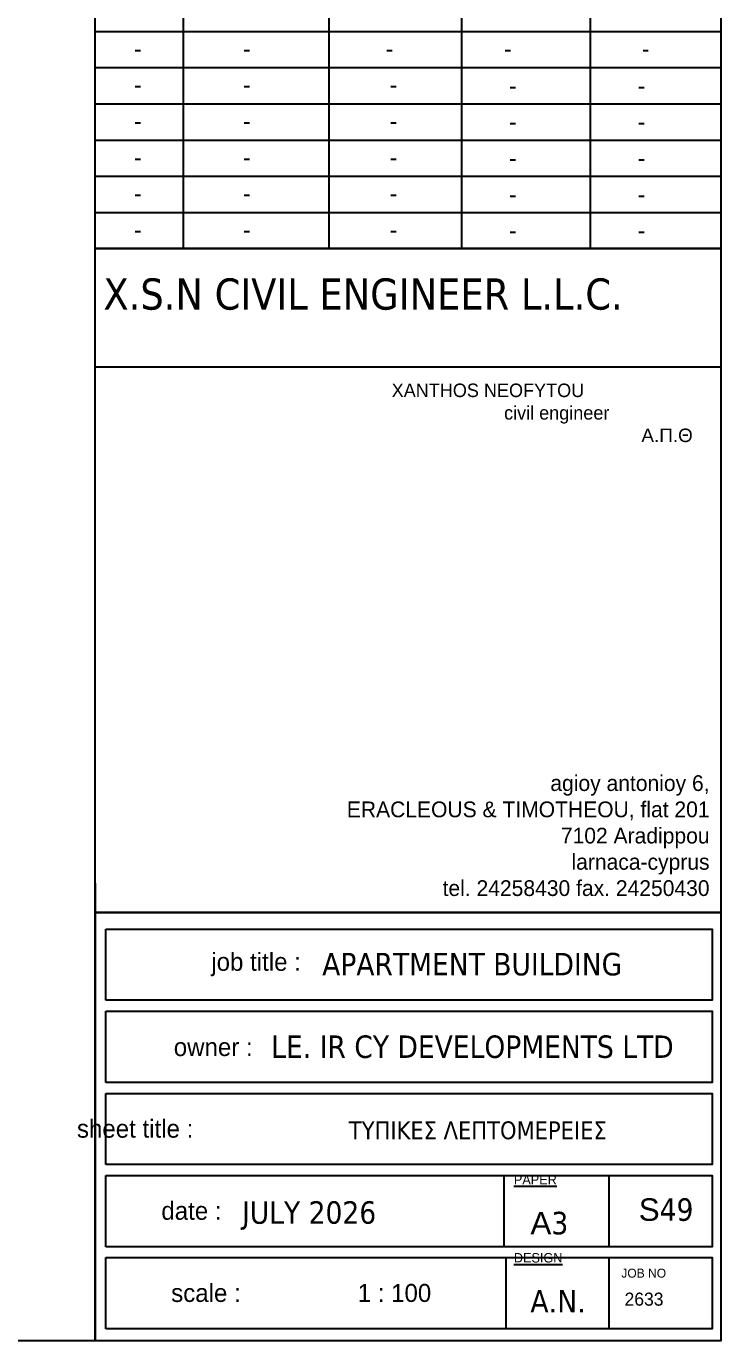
# Model space of a CAD drawing. Header units: millimetres. Extents: x -2171 to 1563, y -1758 to -1505.
# Drawn here: x 1374.4 to 1382.19, y -1619.81 to -1605.06 of the extents above; entities that cross this region are included whole.
import ezdxf

# ---------------------------------------------------------------- set-up
doc = ezdxf.new("R2010")
doc.units = ezdxf.units.MM
doc.layers.add('-S_TEXT', color=3, linetype='Continuous')
doc.layers.add('ANOIGMATA', color=7, linetype='Continuous')
doc.layers.add('TEXT', color=20, linetype='Continuous', lineweight=13)
doc.styles.get("Standard").update_dxf_attribs({"font": 'tahoma.ttf'})

# ---------------------------------------------------------------- blocks, each defined once
blk = doc.blocks.new('PINAKAKI 1')
at = {"color": 0}
for p, q in [((1.278, -0.415), (1.278, -15.374)), ((2.267, -12.653), (2.267, -16.563)), ((3.907, -16.563), (3.907, -12.653)), ((5.394, -16.563), (5.394, -12.653)), ((6.835, -16.563), (6.835, -12.653)), ((8.298, -17.893), (1.279, -17.893)), ((1.279, -23.681), (1.279, -28.815)), ((1.401, -24.996), (1.401, -24.197)), ((1.401, -25.917), (1.401, -25.119)), ((1.401, -26.839), (1.401, -26.04)), ((1.401, -27.76), (1.401, -26.961)), ((1.401, -28.682), (1.401, -27.883))]:
    blk.add_line(p, q, dxfattribs=at)
at = {"color": 3}
blk.add_line((8.298, -14.478), (8.298, -16.563), dxfattribs=at)
at = {"color": 0}
for points in [[(1.279, -12.653), (8.298, -12.653), (8.298, -16.563), (1.279, -16.563)], [(1.279, -12.653), (8.298, -12.653), (8.298, -16.563), (1.279, -16.563)], [(1.279, -16.563), (8.298, -16.563), (8.298, -24.01), (1.279, -24.01)], [(1.279, -24.01), (8.298, -24.01), (8.298, -28.815), (1.279, -28.815)]]:
    blk.add_lwpolyline(points, close=True, dxfattribs=at)
for points in [[(1.279, -14.126), (8.298, -14.126)], [(1.279, -14.532), (8.298, -14.532)], [(1.279, -14.938), (8.298, -14.938)], [(1.279, -15.345), (8.298, -15.345)], [(1.279, -15.751), (8.298, -15.751)], [(1.279, -16.157), (8.298, -16.157)], [(1.401, -24.197), (8.202, -24.197), (8.202, -24.996), (1.401, -24.996)], [(1.401, -25.119), (8.202, -25.119), (8.202, -25.917), (1.401, -25.917)], [(1.401, -26.04), (8.202, -26.04), (8.202, -26.839), (1.401, -26.839)], [(1.401, -26.961), (8.202, -26.961), (8.202, -27.76), (1.401, -27.76)], [(5.866, -26.961), (5.866, -27.76)], [(7.044, -26.961), (7.044, -27.76)], [(1.401, -27.883), (8.202, -27.883), (8.202, -28.682), (1.401, -28.682)], [(5.887, -27.883), (5.887, -28.682)], [(7.044, -27.883), (7.044, -28.682)]]:
    blk.add_lwpolyline(points, dxfattribs=at)
blk.add_lwpolyline([(1.279, -16.563), (8.298, -16.563)])
at = {"layer": 'ANOIGMATA', "attachment_point": 1}
for s, insert, char_height, width in [('\\pi4.5494;{\\fBankGothic Lt BT|b0|i0|c0|p34;\\H1.5x;\\C7;XANTHOS NEOFYTOU\\P\\pi5.8103;civil engineer\\P\\pi7.351;\\fArial|b0|i0|c161|p34;Α.Π.Θ}', (0.057, -18.077), 0.10094, 7.9171), ('\\pxqr;{\\fBankGothic Lt BT|b0|i0|c161|p34;\\H1.1667x;\\C0;agioy antonioy 6,\\PERACLEOUS & TIMOTHEOU, flat 201\\P7102 Aradippou\\Plarnaca-cyprus\\Ptel. 24258430 fax. 24250430}', (0.114, -22.471), 0.15141, 8.05841), ('\\pxqr;{\\fBankGothic Lt BT|b0|i0|c0|p34;\\H1.5x;\\C7; \\H1.3333x; job title :}', (0.25, -24.463), 0.10094, 3.33818), ('\\A1;\\pxql;{\\H0.99983x;\\C7;APARTMENT BUILDING   \\H0.75013x; }', (3.827, -24.464), 0.25234, 5.34758), ('\\pxqr;{\\fBankGothic Lt BT|b0|i0|c0|p34;\\H1.5x;\\C7; \\H1.3333x; owner :}', (-0.291, -25.419), 0.10094, 3.33818), ('\\A1;{\\C7;LE. IR CY DEVELOPMENTS LTD  }', (3.255, -25.39), 0.2523, 5.34758), ('{\\fBankGothic Lt BT|b0|i0|c0|p34;\\C7;     sheet title :}', (0.701, -26.335), 0.20187, 3.33818), ('\\pxi8.03;{\\fBankGothic Lt BT|b0|i0|c161|p34;\\H0.5x;\\L\\C7;PAPER\\H2x;\\l }', (4.271, -26.955), 0.2125, 3.51387), ('\\pxqr;{\\fBankGothic Lt BT|b0|i0|c0|p34;\\C7; date :}', (-0.64, -27.256), 0.20187, 3.33818), ('{\\fTahoma|b0|i0|c0|p34;\\C7;JULY 2026}', (2.927, -27.25), 0.25234, 4.57511), ('\\pxi8.03;{\\fBankGothic Lt BT|b0|i0|c0|p34;\\H0.5x;\\L\\C7;DESIGN\\H2x;\\l }', (4.271, -27.831), 0.2125, 3.51387), ('\\pxi8.03;{\\fBankGothic Lt BT|b0|i0|c0|p34;\\C7;JOB NO}', (6.372, -28.006), 0.10094, 3.33818), ('\\pxqr;{\\fBankGothic Lt BT|b0|i0|c0|p34;\\C7; scale :}', (-0.425, -28.178), 0.20187, 3.33818), ('\\pxi8.03;{\\fBankGothic Lt BT|b0|i0|c161|p34;\\C7;2\\fBankGothic Lt BT|b0|i0|c0|p34;633}', (6.041, -28.275), 0.14671, 4.85205)]:
    blk.add_mtext(s, dxfattribs=dict(at, insert=insert, char_height=char_height, width=width))
at = {"layer": 'ANOIGMATA', "char_height": 0.25234, "attachment_point": 1}
for s, insert in [('{\\fArial|b0|i0|c186|p34;A}3', (6.163, -27.369)), ('A{\\fArial|b0|i0|c186|p34;.}N{\\fArial|b0|i0|c186|p34;.}', (6.163, -28.245))]:
    blk.add_mtext_dynamic_manual_height_columns(s, width=10.89316, gutter_width=1, heights=[0], dxfattribs=dict(at, insert=insert))
at = {"layer": 'TEXT', "color": 0, "attachment_point": 1}
for s, insert, char_height, width in [('\\pxqc;{\\fTahoma|b0|i0|c0|p34;\\H0.8x;\\C7;-}', (1.252, -14.214), 0.25391, 1.01563), ('\\pxqc;{\\fTahoma|b0|i0|c0|p34;\\H0.8x;\\C7;-}', (1.712, -14.214), 0.25391, 2.53906), ('\\pxqc;{\\fTahoma|b0|i0|c0|p34;\\H0.8x;\\C7;   -}', (3.198, -14.214), 0.25391, 2.53906), ('\\pxqc;{\\fTahoma|b0|i0|c0|p34;\\H0.8x;\\C7;-}', (4.64, -14.214), 0.25391, 2.53906), ('\\pxqc;{\\fTahoma|b0|i0|c0|p34;\\H0.8x;\\C7;-}', (6.186, -14.214), 0.25391, 2.53906), ('\\pxqc;{\\fTahoma|b0|i0|c0|p34;\\H0.8x;\\C7;-}', (1.252, -14.62), 0.25391, 1.01563), ('\\pxqc;{\\fTahoma|b0|i0|c0|p34;\\H0.8x;\\C7;-}', (1.712, -14.62), 0.25391, 2.53906), ('\\pxqc;{\\fTahoma|b0|i0|c0|p34;\\H0.8x;\\C7;-}', (3.359, -14.62), 0.25391, 2.53906), ('\\pxqc;{\\fTahoma|b0|i0|c161|p34;\\H0.8x;\\C7;-}', (5.333, -14.629), 0.25391, 1.26753), ('\\pxqc;{\\fTahoma|b0|i0|c161|p34;\\H0.8x;\\C7;-}', (6.775, -14.629), 0.25391, 1.26753), ('\\pxqc;{\\fTahoma|b0|i0|c0|p34;\\H0.8x;\\C7;-}', (1.252, -15.027), 0.25391, 1.01563), ('\\pxqc;{\\fTahoma|b0|i0|c0|p34;\\H0.8x;\\C7;-}', (1.712, -15.027), 0.25391, 2.53906), ('\\pxqc;{\\fTahoma|b0|i0|c0|p34;\\H0.8x;\\C7;-}', (3.359, -15.027), 0.25391, 2.53906), ('\\pxqc;{\\fTahoma|b0|i0|c161|p34;\\H0.8x;\\C7;-}', (5.333, -15.035), 0.25391, 1.26753), ('\\pxqc;{\\fTahoma|b0|i0|c161|p34;\\H0.8x;\\C7;-}', (6.775, -15.035), 0.25391, 1.26753), ('\\pxqc;{\\fTahoma|b0|i0|c0|p34;\\H0.8x;\\C7;-}', (1.252, -15.433), 0.25391, 1.01563), ('\\pxqc;{\\fTahoma|b0|i0|c0|p34;\\H0.8x;\\C7;-}', (1.712, -15.433), 0.25391, 2.53906), ('\\pxqc;{\\fTahoma|b0|i0|c0|p34;\\H0.8x;\\C7;-}', (3.359, -15.433), 0.25391, 2.53906), ('\\pxqc;{\\fTahoma|b0|i0|c161|p34;\\H0.8x;\\C7;-}', (5.333, -15.442), 0.25391, 1.26753), ('\\pxqc;{\\fTahoma|b0|i0|c161|p34;\\H0.8x;\\C7;-}', (6.775, -15.442), 0.25391, 1.26753), ('\\pxqc;{\\fTahoma|b0|i0|c0|p34;\\H0.8x;\\C7;-}', (1.252, -15.839), 0.25391, 1.01563), ('\\pxqc;{\\fTahoma|b0|i0|c0|p34;\\H0.8x;\\C7;-}', (1.712, -15.839), 0.25391, 2.53906), ('\\pxqc;{\\fTahoma|b0|i0|c0|p34;\\H0.8x;\\C7;-}', (3.359, -15.839), 0.25391, 2.53906), ('\\pxqc;{\\fTahoma|b0|i0|c161|p34;\\H0.8x;\\C7;-}', (5.333, -15.848), 0.25391, 1.26753), ('\\pxqc;{\\fTahoma|b0|i0|c161|p34;\\H0.8x;\\C7;-}', (6.775, -15.848), 0.25391, 1.26753), ('\\pxqc;{\\fTahoma|b0|i0|c0|p34;\\H0.8x;\\C7;-}', (1.252, -16.245), 0.25391, 1.01563), ('\\pxqc;{\\fTahoma|b0|i0|c0|p34;\\H0.8x;\\C7;-}', (1.712, -16.245), 0.25391, 2.53906), ('\\pxqc;{\\fTahoma|b0|i0|c0|p34;\\H0.8x;\\C7;-}', (3.359, -16.245), 0.25391, 2.53906), ('\\pxqc;{\\fTahoma|b0|i0|c161|p34;\\H0.8x;\\C7;-}', (5.333, -16.254), 0.25391, 1.26753), ('\\pxqc;{\\fTahoma|b0|i0|c161|p34;\\H0.8x;\\C7;-}', (6.775, -16.254), 0.25391, 1.26753), ('X.S.N CIVIL ENGINEER L.L.C.\\P', (1.373, -16.897), 0.35, 6.92207)]:
    blk.add_mtext(s, dxfattribs=dict(at, insert=insert, char_height=char_height, width=width))

msp = doc.modelspace()

# ---------------------------------------------------------------- linework, layer by layer
at = {"layer": '-S_TEXT', "color": 3, "linetype": 'Continuous', "ltscale": 0.5}
msp.add_lwpolyline([(1382.1907, -1619.806), (1341.2407, -1619.806), (1341.2407, -1591.406), (1382.1907, -1591.406)], close=True, dxfattribs=at)

# ---------------------------------------------------------------- block references
at = {"linetype": 'Continuous'}
msp.add_blockref('PINAKAKI 1', (1373.8932, -1590.9913), dxfattribs=at)

# ---------------------------------------------------------------- texts
at = {"layer": 'ANOIGMATA', "attachment_point": 1}
for s, insert, char_height, width in [('{\\fTahoma|b0|i0|c161|p34;\\C7;ΤΥΠΙΚΕΣ ΛΕΠΤΟΜΕΡΕΙΕΣ}', (1378.0196, -1617.3454), 0.2, 4.575107), ('\\pxqr;{\\fBankGothic Lt BT|b0|i0|c0|p34;\\C7; 1 : 100}', (1375.6056, -1619.1691), 0.201875, 3.338181)]:
    msp.add_mtext(s, dxfattribs=dict(at, insert=insert, char_height=char_height, width=width))
at = {"layer": 'ANOIGMATA', "insert": (1381.2711, -1618.2088), "char_height": 0.2523, "attachment_point": 1}
msp.add_mtext_dynamic_manual_height_columns('{\\fArial|b0|i0|c186|p34;S}49', width=10.893157, gutter_width=1, heights=[0], dxfattribs=at)

doc.saveas('drawing.dxf')
